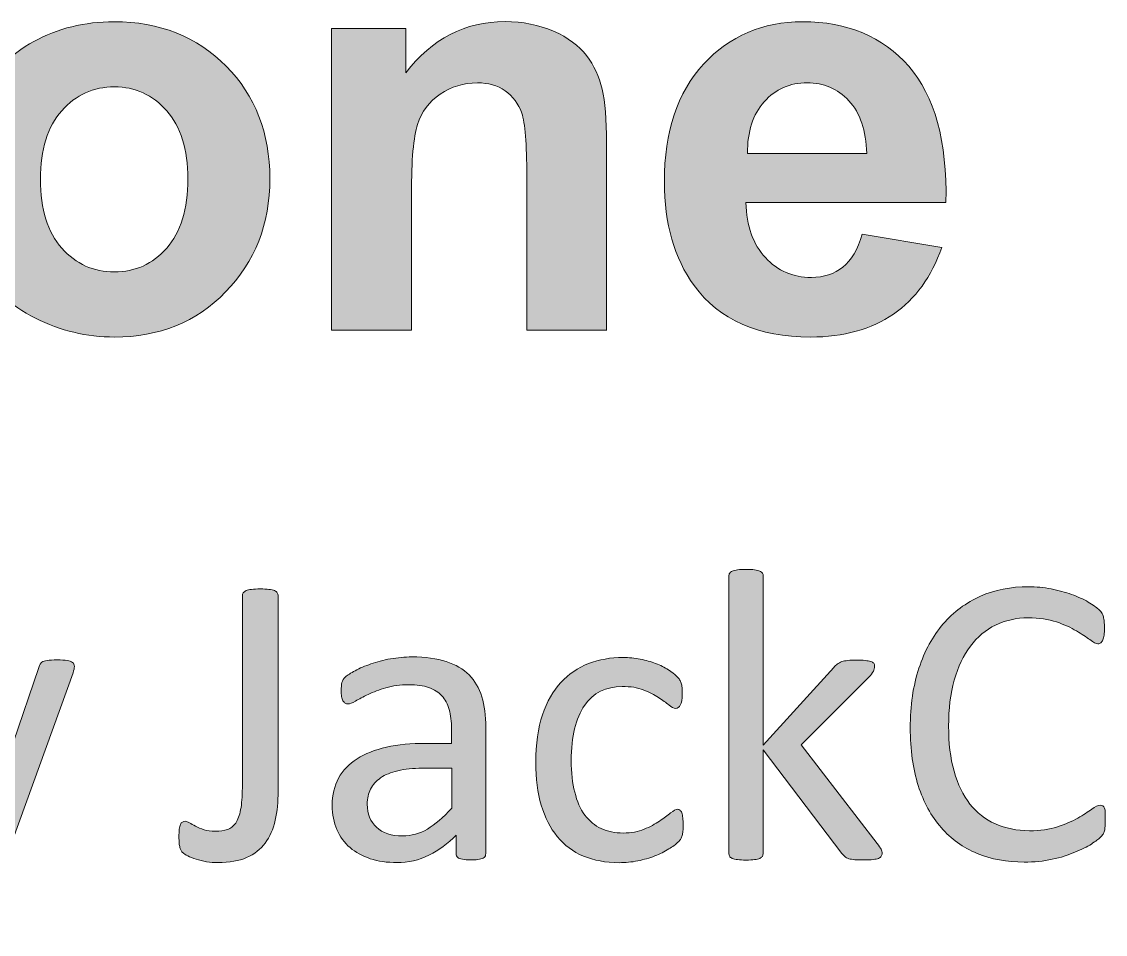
# Model space of a CAD drawing. Header units: inches. Extents: x 247 to 2765, y -1897 to -1110.
# Drawn here: x 685.27 to 695.32, y -1879.72 to -1871.26 of the extents above; entities that cross this region are included whole.
import ezdxf

# ---------------------------------------------------------------- set-up
doc = ezdxf.new("R2010")
doc.units = ezdxf.units.IN
doc.header["$MEASUREMENT"] = 0
doc.layers.add('Layer 1', color=7, linetype='Continuous')

# ---------------------------------------------------------------- blocks, each defined once
blk = doc.blocks.new('block 48')
at = {"layer": 'Layer 1', "true_color": 0x010202}
h = blk.add_hatch(color=98, dxfattribs=at)
h.dxf.hatch_style = 2
edge = h.paths.add_edge_path()
edge.add_spline(control_points=[(693.254, -1878.973), (693.254, -1878.984), (693.25, -1878.993), (693.246, -1879), (693.241, -1879.007), (693.233, -1879.015), (693.22, -1879.02), (693.209, -1879.026), (693.191, -1879.028), (693.169, -1879.031), (693.146, -1879.034), (693.118, -1879.035), (693.087, -1879.035), (693.051, -1879.035), (693.023, -1879.035), (693.001, -1879.033), (692.979, -1879.031), (692.959, -1879.027), (692.944, -1879.023), (692.929, -1879.018), (692.916, -1879.013), (692.907, -1879.004), (692.898, -1878.996), (692.889, -1878.986), (692.881, -1878.974), (692.881, -1878.974), (692.15, -1878.014), (692.15, -1878.014), (692.15, -1878.014), (692.15, -1878.976), (692.15, -1878.976), (692.15, -1878.986), (692.147, -1878.995), (692.143, -1879.002), (692.138, -1879.009), (692.13, -1879.015), (692.118, -1879.02), (692.107, -1879.027), (692.09, -1879.029), (692.07, -1879.032), (692.048, -1879.035), (692.023, -1879.036), (691.99, -1879.036), (691.959, -1879.036), (691.934, -1879.035), (691.913, -1879.032), (691.892, -1879.03), (691.877, -1879.026), (691.863, -1879.02), (691.851, -1879.015), (691.841, -1879.009), (691.839, -1879.002), (691.834, -1878.995), (691.832, -1878.986), (691.832, -1878.976), (691.832, -1878.976), (691.832, -1876.402), (691.832, -1876.402), (691.832, -1876.392), (691.834, -1876.383), (691.839, -1876.374), (691.843, -1876.367), (691.851, -1876.361), (691.863, -1876.355), (691.875, -1876.35), (691.892, -1876.346), (691.913, -1876.343), (691.934, -1876.341), (691.959, -1876.34), (691.99, -1876.34), (692.023, -1876.34), (692.048, -1876.341), (692.07, -1876.343), (692.09, -1876.346), (692.106, -1876.351), (692.118, -1876.355), (692.13, -1876.361), (692.138, -1876.367), (692.143, -1876.374), (692.148, -1876.383), (692.15, -1876.392), (692.15, -1876.402), (692.15, -1876.402), (692.15, -1877.97), (692.15, -1877.97), (692.15, -1877.97), (692.804, -1877.249), (692.804, -1877.249), (692.814, -1877.237), (692.826, -1877.226), (692.837, -1877.218), (692.849, -1877.209), (692.863, -1877.203), (692.879, -1877.195), (692.895, -1877.19), (692.914, -1877.187), (692.936, -1877.184), (692.957, -1877.182), (692.984, -1877.181), (693.015, -1877.181), (693.048, -1877.181), (693.074, -1877.182), (693.096, -1877.184), (693.117, -1877.187), (693.134, -1877.19), (693.148, -1877.193), (693.161, -1877.197), (693.17, -1877.204), (693.176, -1877.21), (693.183, -1877.218), (693.184, -1877.227), (693.184, -1877.239), (693.184, -1877.254), (693.18, -1877.269), (693.172, -1877.285), (693.164, -1877.3), (693.15, -1877.319), (693.131, -1877.339), (693.131, -1877.339), (692.503, -1877.967), (692.503, -1877.967), (692.503, -1877.967), (693.208, -1878.882), (693.208, -1878.882), (693.225, -1878.904), (693.237, -1878.922), (693.245, -1878.934), (693.251, -1878.948), (693.254, -1878.962), (693.254, -1878.973)], knot_values=[0, 0, 0, 0, 1, 1, 1, 2, 2, 2, 3, 3, 3, 4, 4, 4, 5, 5, 5, 6, 6, 6, 7, 7, 7, 8, 8, 8, 9, 9, 9, 10, 10, 10, 11, 11, 11, 12, 12, 12, 13, 13, 13, 14, 14, 14, 15, 15, 15, 16, 16, 16, 17, 17, 17, 18, 18, 18, 19, 19, 19, 20, 20, 20, 21, 21, 21, 22, 22, 22, 23, 23, 23, 24, 24, 24, 25, 25, 25, 26, 26, 26, 27, 27, 27, 28, 28, 28, 29, 29, 29, 30, 30, 30, 31, 31, 31, 32, 32, 32, 33, 33, 33, 34, 34, 34, 35, 35, 35, 36, 36, 36, 37, 37, 37, 38, 38, 38, 39, 39, 39, 40, 40, 40, 41, 41, 41, 42, 42, 42, 43, 43, 43, 43], degree=3, periodic=1)
h = blk.add_hatch(color=98, dxfattribs=at)
h.dxf.hatch_style = 2
edge = h.paths.add_edge_path()
edge.add_spline(control_points=[(687.65, -1878.396), (687.65, -1878.494), (687.642, -1878.585), (687.623, -1878.667), (687.605, -1878.749), (687.574, -1878.82), (687.53, -1878.878), (687.487, -1878.935), (687.429, -1878.981), (687.358, -1879.012), (687.287, -1879.044), (687.198, -1879.059), (687.093, -1879.059), (687.056, -1879.059), (687.021, -1879.057), (686.986, -1879.051), (686.95, -1879.045), (686.918, -1879.037), (686.888, -1879.028), (686.859, -1879.019), (686.834, -1879.007), (686.811, -1878.998), (686.789, -1878.987), (686.775, -1878.976), (686.768, -1878.97), (686.76, -1878.962), (686.755, -1878.955), (686.751, -1878.946), (686.746, -1878.94), (686.743, -1878.93), (686.739, -1878.919), (686.736, -1878.909), (686.733, -1878.896), (686.732, -1878.879), (686.731, -1878.863), (686.73, -1878.842), (686.73, -1878.821), (686.73, -1878.792), (686.731, -1878.769), (686.733, -1878.75), (686.736, -1878.731), (686.739, -1878.717), (686.743, -1878.706), (686.749, -1878.695), (686.754, -1878.687), (686.762, -1878.683), (686.769, -1878.678), (686.778, -1878.676), (686.788, -1878.676), (686.798, -1878.676), (686.811, -1878.681), (686.827, -1878.69), (686.843, -1878.699), (686.862, -1878.71), (686.884, -1878.722), (686.906, -1878.734), (686.933, -1878.744), (686.963, -1878.754), (686.993, -1878.764), (687.027, -1878.768), (687.067, -1878.768), (687.111, -1878.768), (687.148, -1878.763), (687.179, -1878.753), (687.21, -1878.741), (687.235, -1878.722), (687.256, -1878.692), (687.277, -1878.662), (687.292, -1878.621), (687.302, -1878.568), (687.312, -1878.517), (687.318, -1878.448), (687.318, -1878.366), (687.318, -1878.366), (687.318, -1876.58), (687.318, -1876.58), (687.318, -1876.573), (687.321, -1876.563), (687.325, -1876.557), (687.332, -1876.549), (687.34, -1876.543), (687.353, -1876.536), (687.365, -1876.531), (687.383, -1876.528), (687.404, -1876.525), (687.426, -1876.522), (687.452, -1876.52), (687.485, -1876.52), (687.516, -1876.52), (687.542, -1876.522), (687.564, -1876.525), (687.586, -1876.528), (687.603, -1876.532), (687.616, -1876.536), (687.627, -1876.543), (687.637, -1876.548), (687.642, -1876.557), (687.648, -1876.564), (687.65, -1876.572), (687.65, -1876.58), (687.65, -1876.58), (687.65, -1878.397), (687.65, -1878.397), (687.65, -1878.397), (687.65, -1878.397), (687.65, -1878.397), (687.65, -1878.397), (687.65, -1878.396), (687.65, -1878.396), (687.65, -1878.396), (687.65, -1878.396), (687.65, -1878.396)], knot_values=[0, 0, 0, 0, 1, 1, 1, 2, 2, 2, 3, 3, 3, 4, 4, 4, 5, 5, 5, 6, 6, 6, 7, 7, 7, 8, 8, 8, 9, 9, 9, 10, 10, 10, 11, 11, 11, 12, 12, 12, 13, 13, 13, 14, 14, 14, 15, 15, 15, 16, 16, 16, 17, 17, 17, 18, 18, 18, 19, 19, 19, 20, 20, 20, 21, 21, 21, 22, 22, 22, 23, 23, 23, 24, 24, 24, 25, 25, 25, 26, 26, 26, 27, 27, 27, 28, 28, 28, 29, 29, 29, 30, 30, 30, 31, 31, 31, 32, 32, 32, 33, 33, 33, 34, 34, 34, 35, 35, 35, 36, 36, 36, 37, 37, 37, 37], degree=3, periodic=1)
h = blk.add_hatch(color=98, dxfattribs=at)
h.dxf.hatch_style = 2
edge = h.paths.add_edge_path()
edge.add_spline(control_points=[(695.324, -1878.67), (695.324, -1878.691), (695.323, -1878.708), (695.322, -1878.724), (695.321, -1878.739), (695.319, -1878.753), (695.316, -1878.765), (695.311, -1878.776), (695.308, -1878.787), (695.303, -1878.795), (695.297, -1878.804), (695.289, -1878.815), (695.276, -1878.828), (695.264, -1878.841), (695.236, -1878.86), (695.195, -1878.887), (695.155, -1878.913), (695.103, -1878.939), (695.041, -1878.964), (694.98, -1878.989), (694.91, -1879.012), (694.831, -1879.029), (694.751, -1879.046), (694.665, -1879.055), (694.572, -1879.055), (694.41, -1879.055), (694.264, -1879.027), (694.134, -1878.974), (694.004, -1878.92), (693.892, -1878.841), (693.802, -1878.735), (693.709, -1878.63), (693.638, -1878.5), (693.589, -1878.345), (693.539, -1878.19), (693.514, -1878.013), (693.514, -1877.81), (693.514, -1877.603), (693.541, -1877.419), (693.595, -1877.257), (693.647, -1877.095), (693.723, -1876.958), (693.82, -1876.845), (693.915, -1876.735), (694.033, -1876.648), (694.165, -1876.588), (694.299, -1876.53), (694.448, -1876.5), (694.612, -1876.5), (694.683, -1876.5), (694.753, -1876.507), (694.822, -1876.52), (694.889, -1876.534), (694.953, -1876.55), (695.011, -1876.572), (695.069, -1876.592), (695.121, -1876.616), (695.165, -1876.642), (695.211, -1876.669), (695.242, -1876.692), (695.26, -1876.708), (695.277, -1876.725), (695.289, -1876.739), (695.294, -1876.748), (695.299, -1876.755), (695.303, -1876.767), (695.306, -1876.78), (695.309, -1876.792), (695.312, -1876.807), (695.313, -1876.823), (695.315, -1876.84), (695.317, -1876.86), (695.317, -1876.883), (695.317, -1876.909), (695.315, -1876.93), (695.312, -1876.948), (695.31, -1876.968), (695.306, -1876.983), (695.301, -1876.993), (695.296, -1877.005), (695.29, -1877.016), (695.282, -1877.02), (695.275, -1877.028), (695.266, -1877.029), (695.256, -1877.029), (695.238, -1877.029), (695.214, -1877.016), (695.181, -1876.991), (695.148, -1876.968), (695.106, -1876.94), (695.056, -1876.91), (695.005, -1876.879), (694.944, -1876.852), (694.871, -1876.827), (694.798, -1876.802), (694.71, -1876.789), (694.608, -1876.789), (694.498, -1876.789), (694.395, -1876.812), (694.306, -1876.856), (694.214, -1876.9), (694.137, -1876.966), (694.073, -1877.051), (694.007, -1877.137), (693.958, -1877.243), (693.922, -1877.368), (693.886, -1877.491), (693.87, -1877.633), (693.87, -1877.793), (693.87, -1877.949), (693.886, -1878.09), (693.921, -1878.212), (693.955, -1878.333), (694.003, -1878.434), (694.068, -1878.516), (694.132, -1878.597), (694.209, -1878.659), (694.304, -1878.7), (694.397, -1878.741), (694.502, -1878.764), (694.62, -1878.764), (694.718, -1878.764), (694.805, -1878.751), (694.879, -1878.727), (694.954, -1878.704), (695.018, -1878.675), (695.07, -1878.646), (695.121, -1878.616), (695.165, -1878.589), (695.198, -1878.564), (695.231, -1878.54), (695.258, -1878.527), (695.278, -1878.527), (695.286, -1878.527), (695.294, -1878.529), (695.3, -1878.533), (695.307, -1878.537), (695.311, -1878.544), (695.316, -1878.555), (695.32, -1878.565), (695.323, -1878.58), (695.324, -1878.601), (695.323, -1878.618), (695.324, -1878.641), (695.324, -1878.67)], knot_values=[0, 0, 0, 0, 1, 1, 1, 2, 2, 2, 3, 3, 3, 4, 4, 4, 5, 5, 5, 6, 6, 6, 7, 7, 7, 8, 8, 8, 9, 9, 9, 10, 10, 10, 11, 11, 11, 12, 12, 12, 13, 13, 13, 14, 14, 14, 15, 15, 15, 16, 16, 16, 17, 17, 17, 18, 18, 18, 19, 19, 19, 20, 20, 20, 21, 21, 21, 22, 22, 22, 23, 23, 23, 24, 24, 24, 25, 25, 25, 26, 26, 26, 27, 27, 27, 28, 28, 28, 29, 29, 29, 30, 30, 30, 31, 31, 31, 32, 32, 32, 33, 33, 33, 34, 34, 34, 35, 35, 35, 36, 36, 36, 37, 37, 37, 38, 38, 38, 39, 39, 39, 40, 40, 40, 41, 41, 41, 42, 42, 42, 43, 43, 43, 44, 44, 44, 45, 45, 45, 46, 46, 46, 47, 47, 47, 48, 48, 48, 48], degree=3, periodic=1)
h = blk.add_hatch(color=98, dxfattribs=at)
h.dxf.hatch_style = 2
edge = h.paths.add_edge_path()
edge.add_spline(control_points=[(685.123, -1879.023), (685.123, -1879.023), (684.892, -1879.661), (684.892, -1879.661), (684.885, -1879.682), (684.866, -1879.698), (684.834, -1879.709), (684.802, -1879.72), (684.754, -1879.725), (684.691, -1879.725), (684.657, -1879.725), (684.63, -1879.723), (684.61, -1879.72), (684.589, -1879.717), (684.573, -1879.712), (684.562, -1879.704), (684.551, -1879.696), (684.545, -1879.686), (684.544, -1879.673), (684.543, -1879.66), (684.546, -1879.645), (684.553, -1879.626), (684.553, -1879.626), (684.792, -1879.023), (684.792, -1879.023), (684.781, -1879.017), (684.77, -1879.011), (684.759, -1878.999), (684.75, -1878.987), (684.741, -1878.975), (684.737, -1878.962), (684.737, -1878.962), (684.119, -1877.306), (684.119, -1877.306), (684.108, -1877.279), (684.103, -1877.257), (684.103, -1877.241), (684.103, -1877.226), (684.109, -1877.214), (684.119, -1877.205), (684.128, -1877.195), (684.145, -1877.19), (684.169, -1877.185), (684.192, -1877.182), (684.223, -1877.181), (684.262, -1877.181), (684.301, -1877.181), (684.33, -1877.181), (684.354, -1877.183), (684.375, -1877.185), (684.391, -1877.19), (684.405, -1877.194), (684.418, -1877.2), (684.427, -1877.207), (684.433, -1877.216), (684.439, -1877.226), (684.445, -1877.239), (684.451, -1877.255), (684.451, -1877.255), (684.946, -1878.647), (684.946, -1878.647), (684.946, -1878.647), (684.952, -1878.647), (684.952, -1878.647), (684.952, -1878.647), (685.43, -1877.248), (685.43, -1877.248), (685.437, -1877.224), (685.447, -1877.208), (685.458, -1877.2), (685.468, -1877.193), (685.485, -1877.188), (685.507, -1877.184), (685.529, -1877.181), (685.561, -1877.179), (685.603, -1877.179), (685.64, -1877.179), (685.669, -1877.181), (685.692, -1877.184), (685.714, -1877.188), (685.731, -1877.194), (685.743, -1877.204), (685.754, -1877.211), (685.76, -1877.224), (685.76, -1877.24), (685.76, -1877.255), (685.755, -1877.276), (685.748, -1877.298), (685.748, -1877.298), (685.123, -1879.023), (685.123, -1879.023)], knot_values=[0, 0, 0, 0, 1, 1, 1, 2, 2, 2, 3, 3, 3, 4, 4, 4, 5, 5, 5, 6, 6, 6, 7, 7, 7, 8, 8, 8, 9, 9, 9, 10, 10, 10, 11, 11, 11, 12, 12, 12, 13, 13, 13, 14, 14, 14, 15, 15, 15, 16, 16, 16, 17, 17, 17, 18, 18, 18, 19, 19, 19, 20, 20, 20, 21, 21, 21, 22, 22, 22, 23, 23, 23, 24, 24, 24, 25, 25, 25, 26, 26, 26, 27, 27, 27, 28, 28, 28, 29, 29, 29, 30, 30, 30, 30], degree=3, periodic=1)
h = blk.add_hatch(color=98, dxfattribs=at)
h.dxf.hatch_style = 2
edge = h.paths.add_edge_path()
edge.add_spline(control_points=[(689.576, -1878.976), (689.576, -1878.991), (689.572, -1879.003), (689.561, -1879.012), (689.552, -1879.02), (689.537, -1879.025), (689.519, -1879.029), (689.501, -1879.033), (689.475, -1879.035), (689.44, -1879.035), (689.405, -1879.035), (689.38, -1879.033), (689.359, -1879.029), (689.339, -1879.025), (689.324, -1879.02), (689.316, -1879.012), (689.308, -1879.004), (689.302, -1878.991), (689.302, -1878.976), (689.302, -1878.976), (689.302, -1878.804), (689.302, -1878.804), (689.226, -1878.884), (689.143, -1878.946), (689.049, -1878.991), (688.955, -1879.037), (688.857, -1879.059), (688.753, -1879.059), (688.661, -1879.059), (688.579, -1879.047), (688.505, -1879.023), (688.431, -1878.999), (688.368, -1878.965), (688.317, -1878.92), (688.265, -1878.874), (688.224, -1878.82), (688.195, -1878.753), (688.166, -1878.688), (688.151, -1878.614), (688.151, -1878.53), (688.151, -1878.432), (688.172, -1878.347), (688.211, -1878.276), (688.251, -1878.203), (688.308, -1878.143), (688.382, -1878.096), (688.457, -1878.048), (688.548, -1878.013), (688.655, -1877.988), (688.763, -1877.965), (688.884, -1877.953), (689.02, -1877.953), (689.02, -1877.953), (689.259, -1877.953), (689.259, -1877.953), (689.259, -1877.953), (689.259, -1877.818), (689.259, -1877.818), (689.259, -1877.751), (689.252, -1877.692), (689.237, -1877.64), (689.223, -1877.589), (689.2, -1877.545), (689.169, -1877.513), (689.138, -1877.478), (689.098, -1877.453), (689.046, -1877.435), (688.996, -1877.417), (688.936, -1877.409), (688.862, -1877.409), (688.783, -1877.409), (688.713, -1877.418), (688.65, -1877.438), (688.588, -1877.456), (688.534, -1877.476), (688.486, -1877.499), (688.439, -1877.521), (688.4, -1877.542), (688.368, -1877.561), (688.337, -1877.579), (688.314, -1877.588), (688.299, -1877.588), (688.289, -1877.588), (688.279, -1877.586), (688.272, -1877.581), (688.265, -1877.575), (688.258, -1877.568), (688.251, -1877.558), (688.244, -1877.548), (688.242, -1877.535), (688.238, -1877.518), (688.236, -1877.502), (688.235, -1877.484), (688.235, -1877.467), (688.235, -1877.433), (688.237, -1877.409), (688.242, -1877.389), (688.247, -1877.371), (688.258, -1877.353), (688.275, -1877.337), (688.293, -1877.321), (688.322, -1877.3), (688.365, -1877.279), (688.407, -1877.256), (688.457, -1877.235), (688.511, -1877.217), (688.566, -1877.197), (688.626, -1877.181), (688.693, -1877.169), (688.758, -1877.159), (688.825, -1877.151), (688.891, -1877.151), (689.017, -1877.151), (689.122, -1877.165), (689.209, -1877.194), (689.297, -1877.222), (689.367, -1877.263), (689.422, -1877.318), (689.475, -1877.372), (689.516, -1877.441), (689.539, -1877.521), (689.563, -1877.602), (689.576, -1877.696), (689.576, -1877.805), (689.576, -1877.805), (689.576, -1878.974), (689.576, -1878.974), (689.576, -1878.974), (689.576, -1878.974), (689.576, -1878.974), (689.576, -1878.974), (689.576, -1878.976), (689.576, -1878.976), (689.576, -1878.976), (689.576, -1878.976), (689.576, -1878.976)], knot_values=[0, 0, 0, 0, 1, 1, 1, 2, 2, 2, 3, 3, 3, 4, 4, 4, 5, 5, 5, 6, 6, 6, 7, 7, 7, 8, 8, 8, 9, 9, 9, 10, 10, 10, 11, 11, 11, 12, 12, 12, 13, 13, 13, 14, 14, 14, 15, 15, 15, 16, 16, 16, 17, 17, 17, 18, 18, 18, 19, 19, 19, 20, 20, 20, 21, 21, 21, 22, 22, 22, 23, 23, 23, 24, 24, 24, 25, 25, 25, 26, 26, 26, 27, 27, 27, 28, 28, 28, 29, 29, 29, 30, 30, 30, 31, 31, 31, 32, 32, 32, 33, 33, 33, 34, 34, 34, 35, 35, 35, 36, 36, 36, 37, 37, 37, 38, 38, 38, 39, 39, 39, 40, 40, 40, 41, 41, 41, 42, 42, 42, 43, 43, 43, 44, 44, 44, 45, 45, 45, 45], degree=3, periodic=1)
edge = h.paths.add_edge_path()
edge.add_spline(control_points=[(689.261, -1878.184), (689.261, -1878.184), (688.989, -1878.184), (688.989, -1878.184), (688.901, -1878.184), (688.826, -1878.192), (688.761, -1878.207), (688.696, -1878.222), (688.644, -1878.243), (688.601, -1878.273), (688.559, -1878.301), (688.528, -1878.337), (688.508, -1878.378), (688.487, -1878.417), (688.477, -1878.464), (688.477, -1878.517), (688.477, -1878.607), (688.506, -1878.679), (688.563, -1878.732), (688.62, -1878.784), (688.701, -1878.812), (688.804, -1878.812), (688.887, -1878.812), (688.964, -1878.791), (689.035, -1878.749), (689.106, -1878.707), (689.182, -1878.641), (689.26, -1878.554), (689.26, -1878.554), (689.261, -1878.184), (689.261, -1878.184), (689.261, -1878.184), (689.261, -1878.184), (689.261, -1878.184)], knot_values=[0, 0, 0, 0, 1, 1, 1, 2, 2, 2, 3, 3, 3, 4, 4, 4, 5, 5, 5, 6, 6, 6, 7, 7, 7, 8, 8, 8, 9, 9, 9, 10, 10, 10, 11, 11, 11, 11], degree=3, periodic=1)
h = blk.add_hatch(color=98, dxfattribs=at)
h.dxf.hatch_style = 2
edge = h.paths.add_edge_path()
edge.add_spline(control_points=[(691.407, -1878.711), (691.407, -1878.733), (691.407, -1878.752), (691.405, -1878.768), (691.403, -1878.784), (691.401, -1878.797), (691.398, -1878.809), (691.394, -1878.82), (691.39, -1878.829), (691.386, -1878.838), (691.382, -1878.845), (691.372, -1878.858), (691.355, -1878.874), (691.339, -1878.89), (691.312, -1878.911), (691.274, -1878.933), (691.236, -1878.957), (691.192, -1878.979), (691.144, -1878.998), (691.095, -1879.017), (691.044, -1879.032), (690.987, -1879.043), (690.931, -1879.055), (690.873, -1879.06), (690.813, -1879.06), (690.688, -1879.06), (690.578, -1879.039), (690.482, -1878.999), (690.386, -1878.958), (690.305, -1878.898), (690.24, -1878.818), (690.174, -1878.738), (690.126, -1878.643), (690.091, -1878.528), (690.056, -1878.413), (690.04, -1878.28), (690.04, -1878.13), (690.04, -1877.959), (690.061, -1877.812), (690.102, -1877.689), (690.144, -1877.566), (690.201, -1877.465), (690.273, -1877.388), (690.346, -1877.309), (690.431, -1877.251), (690.53, -1877.213), (690.629, -1877.176), (690.735, -1877.156), (690.849, -1877.156), (690.904, -1877.156), (690.958, -1877.163), (691.01, -1877.173), (691.062, -1877.182), (691.109, -1877.196), (691.152, -1877.212), (691.197, -1877.229), (691.234, -1877.249), (691.27, -1877.27), (691.304, -1877.292), (691.328, -1877.311), (691.343, -1877.327), (691.359, -1877.342), (691.37, -1877.354), (691.375, -1877.363), (691.382, -1877.372), (691.386, -1877.384), (691.389, -1877.395), (691.394, -1877.407), (691.397, -1877.421), (691.397, -1877.436), (691.398, -1877.453), (691.399, -1877.472), (691.399, -1877.494), (691.399, -1877.545), (691.393, -1877.578), (691.381, -1877.599), (691.37, -1877.619), (691.356, -1877.63), (691.34, -1877.63), (691.32, -1877.63), (691.299, -1877.619), (691.274, -1877.597), (691.249, -1877.576), (691.217, -1877.552), (691.178, -1877.528), (691.139, -1877.502), (691.093, -1877.477), (691.038, -1877.457), (690.984, -1877.435), (690.919, -1877.426), (690.843, -1877.426), (690.69, -1877.426), (690.573, -1877.484), (690.492, -1877.602), (690.411, -1877.719), (690.369, -1877.889), (690.369, -1878.113), (690.369, -1878.224), (690.38, -1878.323), (690.402, -1878.407), (690.423, -1878.49), (690.453, -1878.562), (690.495, -1878.618), (690.538, -1878.675), (690.588, -1878.717), (690.647, -1878.744), (690.707, -1878.771), (690.775, -1878.785), (690.852, -1878.785), (690.925, -1878.785), (690.991, -1878.774), (691.045, -1878.75), (691.1, -1878.727), (691.148, -1878.702), (691.189, -1878.674), (691.229, -1878.646), (691.263, -1878.622), (691.291, -1878.599), (691.318, -1878.576), (691.34, -1878.564), (691.355, -1878.564), (691.364, -1878.564), (691.372, -1878.567), (691.378, -1878.572), (691.385, -1878.577), (691.389, -1878.586), (691.395, -1878.597), (691.399, -1878.609), (691.402, -1878.625), (691.404, -1878.644), (691.406, -1878.664), (691.407, -1878.685), (691.407, -1878.711)], knot_values=[0, 0, 0, 0, 1, 1, 1, 2, 2, 2, 3, 3, 3, 4, 4, 4, 5, 5, 5, 6, 6, 6, 7, 7, 7, 8, 8, 8, 9, 9, 9, 10, 10, 10, 11, 11, 11, 12, 12, 12, 13, 13, 13, 14, 14, 14, 15, 15, 15, 16, 16, 16, 17, 17, 17, 18, 18, 18, 19, 19, 19, 20, 20, 20, 21, 21, 21, 22, 22, 22, 23, 23, 23, 24, 24, 24, 25, 25, 25, 26, 26, 26, 27, 27, 27, 28, 28, 28, 29, 29, 29, 30, 30, 30, 31, 31, 31, 32, 32, 32, 33, 33, 33, 34, 34, 34, 35, 35, 35, 36, 36, 36, 37, 37, 37, 38, 38, 38, 39, 39, 39, 40, 40, 40, 41, 41, 41, 42, 42, 42, 43, 43, 43, 44, 44, 44, 44], degree=3, periodic=1)
at = {"layer": 'Layer 1', "lineweight": 0}
for points, knots in [([(693.254, -1878.973), (693.254, -1878.984), (693.25, -1878.993), (693.246, -1879), (693.241, -1879.007), (693.233, -1879.015), (693.22, -1879.02), (693.209, -1879.026), (693.191, -1879.028), (693.169, -1879.031), (693.146, -1879.034), (693.118, -1879.035), (693.087, -1879.035), (693.051, -1879.035), (693.023, -1879.035), (693.001, -1879.033), (692.979, -1879.031), (692.959, -1879.027), (692.944, -1879.023), (692.929, -1879.018), (692.916, -1879.013), (692.907, -1879.004), (692.898, -1878.996), (692.889, -1878.986), (692.881, -1878.974), (692.881, -1878.974), (692.15, -1878.014), (692.15, -1878.014), (692.15, -1878.014), (692.15, -1878.976), (692.15, -1878.976), (692.15, -1878.986), (692.147, -1878.995), (692.143, -1879.002), (692.138, -1879.009), (692.13, -1879.015), (692.118, -1879.02), (692.107, -1879.027), (692.09, -1879.029), (692.07, -1879.032), (692.048, -1879.035), (692.023, -1879.036), (691.99, -1879.036), (691.959, -1879.036), (691.934, -1879.035), (691.913, -1879.032), (691.892, -1879.03), (691.877, -1879.026), (691.863, -1879.02), (691.851, -1879.015), (691.841, -1879.009), (691.839, -1879.002), (691.834, -1878.995), (691.832, -1878.986), (691.832, -1878.976), (691.832, -1878.976), (691.832, -1876.402), (691.832, -1876.402), (691.832, -1876.392), (691.834, -1876.383), (691.839, -1876.374), (691.843, -1876.367), (691.851, -1876.361), (691.863, -1876.355), (691.875, -1876.35), (691.892, -1876.346), (691.913, -1876.343), (691.934, -1876.341), (691.959, -1876.34), (691.99, -1876.34), (692.023, -1876.34), (692.048, -1876.341), (692.07, -1876.343), (692.09, -1876.346), (692.106, -1876.351), (692.118, -1876.355), (692.13, -1876.361), (692.138, -1876.367), (692.143, -1876.374), (692.148, -1876.383), (692.15, -1876.392), (692.15, -1876.402), (692.15, -1876.402), (692.15, -1877.97), (692.15, -1877.97), (692.15, -1877.97), (692.804, -1877.249), (692.804, -1877.249), (692.814, -1877.237), (692.826, -1877.226), (692.837, -1877.218), (692.849, -1877.209), (692.863, -1877.203), (692.879, -1877.195), (692.895, -1877.19), (692.914, -1877.187), (692.936, -1877.184), (692.957, -1877.182), (692.984, -1877.181), (693.015, -1877.181), (693.048, -1877.181), (693.074, -1877.182), (693.096, -1877.184), (693.117, -1877.187), (693.134, -1877.19), (693.148, -1877.193), (693.161, -1877.197), (693.17, -1877.204), (693.176, -1877.21), (693.183, -1877.218), (693.184, -1877.227), (693.184, -1877.239), (693.184, -1877.254), (693.18, -1877.269), (693.172, -1877.285), (693.164, -1877.3), (693.15, -1877.319), (693.131, -1877.339), (693.131, -1877.339), (692.503, -1877.967), (692.503, -1877.967), (692.503, -1877.967), (693.208, -1878.882), (693.208, -1878.882), (693.225, -1878.904), (693.237, -1878.922), (693.245, -1878.934), (693.251, -1878.948), (693.254, -1878.962), (693.254, -1878.973)], [0, 0, 0, 0, 1, 1, 1, 2, 2, 2, 3, 3, 3, 4, 4, 4, 5, 5, 5, 6, 6, 6, 7, 7, 7, 8, 8, 8, 9, 9, 9, 10, 10, 10, 11, 11, 11, 12, 12, 12, 13, 13, 13, 14, 14, 14, 15, 15, 15, 16, 16, 16, 17, 17, 17, 18, 18, 18, 19, 19, 19, 20, 20, 20, 21, 21, 21, 22, 22, 22, 23, 23, 23, 24, 24, 24, 25, 25, 25, 26, 26, 26, 27, 27, 27, 28, 28, 28, 29, 29, 29, 30, 30, 30, 31, 31, 31, 32, 32, 32, 33, 33, 33, 34, 34, 34, 35, 35, 35, 36, 36, 36, 37, 37, 37, 38, 38, 38, 39, 39, 39, 40, 40, 40, 41, 41, 41, 42, 42, 42, 43, 43, 43, 43]), ([(687.65, -1878.396), (687.65, -1878.494), (687.642, -1878.585), (687.623, -1878.667), (687.605, -1878.749), (687.574, -1878.82), (687.53, -1878.878), (687.487, -1878.935), (687.429, -1878.981), (687.358, -1879.012), (687.287, -1879.044), (687.198, -1879.059), (687.093, -1879.059), (687.056, -1879.059), (687.021, -1879.057), (686.986, -1879.051), (686.95, -1879.045), (686.918, -1879.037), (686.888, -1879.028), (686.859, -1879.019), (686.834, -1879.007), (686.811, -1878.998), (686.789, -1878.987), (686.775, -1878.976), (686.768, -1878.97), (686.76, -1878.962), (686.755, -1878.955), (686.751, -1878.946), (686.746, -1878.94), (686.743, -1878.93), (686.739, -1878.919), (686.736, -1878.909), (686.733, -1878.896), (686.732, -1878.879), (686.731, -1878.863), (686.73, -1878.842), (686.73, -1878.821), (686.73, -1878.792), (686.731, -1878.769), (686.733, -1878.75), (686.736, -1878.731), (686.739, -1878.717), (686.743, -1878.706), (686.749, -1878.695), (686.754, -1878.687), (686.762, -1878.683), (686.769, -1878.678), (686.778, -1878.676), (686.788, -1878.676), (686.798, -1878.676), (686.811, -1878.681), (686.827, -1878.69), (686.843, -1878.699), (686.862, -1878.71), (686.884, -1878.722), (686.906, -1878.734), (686.933, -1878.744), (686.963, -1878.754), (686.993, -1878.764), (687.027, -1878.768), (687.067, -1878.768), (687.111, -1878.768), (687.148, -1878.763), (687.179, -1878.753), (687.21, -1878.741), (687.235, -1878.722), (687.256, -1878.692), (687.277, -1878.662), (687.292, -1878.621), (687.302, -1878.568), (687.312, -1878.517), (687.318, -1878.448), (687.318, -1878.366), (687.318, -1878.366), (687.318, -1876.58), (687.318, -1876.58), (687.318, -1876.573), (687.321, -1876.563), (687.325, -1876.557), (687.332, -1876.549), (687.34, -1876.543), (687.353, -1876.536), (687.365, -1876.531), (687.383, -1876.528), (687.404, -1876.525), (687.426, -1876.522), (687.452, -1876.52), (687.485, -1876.52), (687.516, -1876.52), (687.542, -1876.522), (687.564, -1876.525), (687.586, -1876.528), (687.603, -1876.532), (687.616, -1876.536), (687.627, -1876.543), (687.637, -1876.548), (687.642, -1876.557), (687.648, -1876.564), (687.65, -1876.572), (687.65, -1876.58), (687.65, -1876.58), (687.65, -1878.397), (687.65, -1878.397), (687.65, -1878.397), (687.65, -1878.397), (687.65, -1878.397), (687.65, -1878.397), (687.65, -1878.396), (687.65, -1878.396), (687.65, -1878.396), (687.65, -1878.396), (687.65, -1878.396)], [0, 0, 0, 0, 1, 1, 1, 2, 2, 2, 3, 3, 3, 4, 4, 4, 5, 5, 5, 6, 6, 6, 7, 7, 7, 8, 8, 8, 9, 9, 9, 10, 10, 10, 11, 11, 11, 12, 12, 12, 13, 13, 13, 14, 14, 14, 15, 15, 15, 16, 16, 16, 17, 17, 17, 18, 18, 18, 19, 19, 19, 20, 20, 20, 21, 21, 21, 22, 22, 22, 23, 23, 23, 24, 24, 24, 25, 25, 25, 26, 26, 26, 27, 27, 27, 28, 28, 28, 29, 29, 29, 30, 30, 30, 31, 31, 31, 32, 32, 32, 33, 33, 33, 34, 34, 34, 35, 35, 35, 36, 36, 36, 37, 37, 37, 37]), ([(695.324, -1878.67), (695.324, -1878.691), (695.323, -1878.708), (695.322, -1878.724), (695.321, -1878.739), (695.319, -1878.753), (695.316, -1878.765), (695.311, -1878.776), (695.308, -1878.787), (695.303, -1878.795), (695.297, -1878.804), (695.289, -1878.815), (695.276, -1878.828), (695.264, -1878.841), (695.236, -1878.86), (695.195, -1878.887), (695.155, -1878.913), (695.103, -1878.939), (695.041, -1878.964), (694.98, -1878.989), (694.91, -1879.012), (694.831, -1879.029), (694.751, -1879.046), (694.665, -1879.055), (694.572, -1879.055), (694.41, -1879.055), (694.264, -1879.027), (694.134, -1878.974), (694.004, -1878.92), (693.892, -1878.841), (693.802, -1878.735), (693.709, -1878.63), (693.638, -1878.5), (693.589, -1878.345), (693.539, -1878.19), (693.514, -1878.013), (693.514, -1877.81), (693.514, -1877.603), (693.541, -1877.419), (693.595, -1877.257), (693.647, -1877.095), (693.723, -1876.958), (693.82, -1876.845), (693.915, -1876.735), (694.033, -1876.648), (694.165, -1876.588), (694.299, -1876.53), (694.448, -1876.5), (694.612, -1876.5), (694.683, -1876.5), (694.753, -1876.507), (694.822, -1876.52), (694.889, -1876.534), (694.953, -1876.55), (695.011, -1876.572), (695.069, -1876.592), (695.121, -1876.616), (695.165, -1876.642), (695.211, -1876.669), (695.242, -1876.692), (695.26, -1876.708), (695.277, -1876.725), (695.289, -1876.739), (695.294, -1876.748), (695.299, -1876.755), (695.303, -1876.767), (695.306, -1876.78), (695.309, -1876.792), (695.312, -1876.807), (695.313, -1876.823), (695.315, -1876.84), (695.317, -1876.86), (695.317, -1876.883), (695.317, -1876.909), (695.315, -1876.93), (695.312, -1876.948), (695.31, -1876.968), (695.306, -1876.983), (695.301, -1876.993), (695.296, -1877.005), (695.29, -1877.016), (695.282, -1877.02), (695.275, -1877.028), (695.266, -1877.029), (695.256, -1877.029), (695.238, -1877.029), (695.214, -1877.016), (695.181, -1876.991), (695.148, -1876.968), (695.106, -1876.94), (695.056, -1876.91), (695.005, -1876.879), (694.944, -1876.852), (694.871, -1876.827), (694.798, -1876.802), (694.71, -1876.789), (694.608, -1876.789), (694.498, -1876.789), (694.395, -1876.812), (694.306, -1876.856), (694.214, -1876.9), (694.137, -1876.966), (694.073, -1877.051), (694.007, -1877.137), (693.958, -1877.243), (693.922, -1877.368), (693.886, -1877.491), (693.87, -1877.633), (693.87, -1877.793), (693.87, -1877.949), (693.886, -1878.09), (693.921, -1878.212), (693.955, -1878.333), (694.003, -1878.434), (694.068, -1878.516), (694.132, -1878.597), (694.209, -1878.659), (694.304, -1878.7), (694.397, -1878.741), (694.502, -1878.764), (694.62, -1878.764), (694.718, -1878.764), (694.805, -1878.751), (694.879, -1878.727), (694.954, -1878.704), (695.018, -1878.675), (695.07, -1878.646), (695.121, -1878.616), (695.165, -1878.589), (695.198, -1878.564), (695.231, -1878.54), (695.258, -1878.527), (695.278, -1878.527), (695.286, -1878.527), (695.294, -1878.529), (695.3, -1878.533), (695.307, -1878.537), (695.311, -1878.544), (695.316, -1878.555), (695.32, -1878.565), (695.323, -1878.58), (695.324, -1878.601), (695.323, -1878.618), (695.324, -1878.641), (695.324, -1878.67)], [0, 0, 0, 0, 1, 1, 1, 2, 2, 2, 3, 3, 3, 4, 4, 4, 5, 5, 5, 6, 6, 6, 7, 7, 7, 8, 8, 8, 9, 9, 9, 10, 10, 10, 11, 11, 11, 12, 12, 12, 13, 13, 13, 14, 14, 14, 15, 15, 15, 16, 16, 16, 17, 17, 17, 18, 18, 18, 19, 19, 19, 20, 20, 20, 21, 21, 21, 22, 22, 22, 23, 23, 23, 24, 24, 24, 25, 25, 25, 26, 26, 26, 27, 27, 27, 28, 28, 28, 29, 29, 29, 30, 30, 30, 31, 31, 31, 32, 32, 32, 33, 33, 33, 34, 34, 34, 35, 35, 35, 36, 36, 36, 37, 37, 37, 38, 38, 38, 39, 39, 39, 40, 40, 40, 41, 41, 41, 42, 42, 42, 43, 43, 43, 44, 44, 44, 45, 45, 45, 46, 46, 46, 47, 47, 47, 48, 48, 48, 48]), ([(685.123, -1879.023), (685.123, -1879.023), (684.892, -1879.661), (684.892, -1879.661), (684.885, -1879.682), (684.866, -1879.698), (684.834, -1879.709), (684.802, -1879.72), (684.754, -1879.725), (684.691, -1879.725), (684.657, -1879.725), (684.63, -1879.723), (684.61, -1879.72), (684.589, -1879.717), (684.573, -1879.712), (684.562, -1879.704), (684.551, -1879.696), (684.545, -1879.686), (684.544, -1879.673), (684.543, -1879.66), (684.546, -1879.645), (684.553, -1879.626), (684.553, -1879.626), (684.792, -1879.023), (684.792, -1879.023), (684.781, -1879.017), (684.77, -1879.011), (684.759, -1878.999), (684.75, -1878.987), (684.741, -1878.975), (684.737, -1878.962), (684.737, -1878.962), (684.119, -1877.306), (684.119, -1877.306), (684.108, -1877.279), (684.103, -1877.257), (684.103, -1877.241), (684.103, -1877.226), (684.109, -1877.214), (684.119, -1877.205), (684.128, -1877.195), (684.145, -1877.19), (684.169, -1877.185), (684.192, -1877.182), (684.223, -1877.181), (684.262, -1877.181), (684.301, -1877.181), (684.33, -1877.181), (684.354, -1877.183), (684.375, -1877.185), (684.391, -1877.19), (684.405, -1877.194), (684.418, -1877.2), (684.427, -1877.207), (684.433, -1877.216), (684.439, -1877.226), (684.445, -1877.239), (684.451, -1877.255), (684.451, -1877.255), (684.946, -1878.647), (684.946, -1878.647), (684.946, -1878.647), (684.952, -1878.647), (684.952, -1878.647), (684.952, -1878.647), (685.43, -1877.248), (685.43, -1877.248), (685.437, -1877.224), (685.447, -1877.208), (685.458, -1877.2), (685.468, -1877.193), (685.485, -1877.188), (685.507, -1877.184), (685.529, -1877.181), (685.561, -1877.179), (685.603, -1877.179), (685.64, -1877.179), (685.669, -1877.181), (685.692, -1877.184), (685.714, -1877.188), (685.731, -1877.194), (685.743, -1877.204), (685.754, -1877.211), (685.76, -1877.224), (685.76, -1877.24), (685.76, -1877.255), (685.755, -1877.276), (685.748, -1877.298), (685.748, -1877.298), (685.123, -1879.023), (685.123, -1879.023)], [0, 0, 0, 0, 1, 1, 1, 2, 2, 2, 3, 3, 3, 4, 4, 4, 5, 5, 5, 6, 6, 6, 7, 7, 7, 8, 8, 8, 9, 9, 9, 10, 10, 10, 11, 11, 11, 12, 12, 12, 13, 13, 13, 14, 14, 14, 15, 15, 15, 16, 16, 16, 17, 17, 17, 18, 18, 18, 19, 19, 19, 20, 20, 20, 21, 21, 21, 22, 22, 22, 23, 23, 23, 24, 24, 24, 25, 25, 25, 26, 26, 26, 27, 27, 27, 28, 28, 28, 29, 29, 29, 30, 30, 30, 30]), ([(689.576, -1878.976), (689.576, -1878.991), (689.572, -1879.003), (689.561, -1879.012), (689.552, -1879.02), (689.537, -1879.025), (689.519, -1879.029), (689.501, -1879.033), (689.475, -1879.035), (689.44, -1879.035), (689.405, -1879.035), (689.38, -1879.033), (689.359, -1879.029), (689.339, -1879.025), (689.324, -1879.02), (689.316, -1879.012), (689.308, -1879.004), (689.302, -1878.991), (689.302, -1878.976), (689.302, -1878.976), (689.302, -1878.804), (689.302, -1878.804), (689.226, -1878.884), (689.143, -1878.946), (689.049, -1878.991), (688.955, -1879.037), (688.857, -1879.059), (688.753, -1879.059), (688.661, -1879.059), (688.579, -1879.047), (688.505, -1879.023), (688.431, -1878.999), (688.368, -1878.965), (688.317, -1878.92), (688.265, -1878.874), (688.224, -1878.82), (688.195, -1878.753), (688.166, -1878.688), (688.151, -1878.614), (688.151, -1878.53), (688.151, -1878.432), (688.172, -1878.347), (688.211, -1878.276), (688.251, -1878.203), (688.308, -1878.143), (688.382, -1878.096), (688.457, -1878.048), (688.548, -1878.013), (688.655, -1877.988), (688.763, -1877.965), (688.884, -1877.953), (689.02, -1877.953), (689.02, -1877.953), (689.259, -1877.953), (689.259, -1877.953), (689.259, -1877.953), (689.259, -1877.818), (689.259, -1877.818), (689.259, -1877.751), (689.252, -1877.692), (689.237, -1877.64), (689.223, -1877.589), (689.2, -1877.545), (689.169, -1877.513), (689.138, -1877.478), (689.098, -1877.453), (689.046, -1877.435), (688.996, -1877.417), (688.936, -1877.409), (688.862, -1877.409), (688.783, -1877.409), (688.713, -1877.418), (688.65, -1877.438), (688.588, -1877.456), (688.534, -1877.476), (688.486, -1877.499), (688.439, -1877.521), (688.4, -1877.542), (688.368, -1877.561), (688.337, -1877.579), (688.314, -1877.588), (688.299, -1877.588), (688.289, -1877.588), (688.279, -1877.586), (688.272, -1877.581), (688.265, -1877.575), (688.258, -1877.568), (688.251, -1877.558), (688.244, -1877.548), (688.242, -1877.535), (688.238, -1877.518), (688.236, -1877.502), (688.235, -1877.484), (688.235, -1877.467), (688.235, -1877.433), (688.237, -1877.409), (688.242, -1877.389), (688.247, -1877.371), (688.258, -1877.353), (688.275, -1877.337), (688.293, -1877.321), (688.322, -1877.3), (688.365, -1877.279), (688.407, -1877.256), (688.457, -1877.235), (688.511, -1877.217), (688.566, -1877.197), (688.626, -1877.181), (688.693, -1877.169), (688.758, -1877.159), (688.825, -1877.151), (688.891, -1877.151), (689.017, -1877.151), (689.122, -1877.165), (689.209, -1877.194), (689.297, -1877.222), (689.367, -1877.263), (689.422, -1877.318), (689.475, -1877.372), (689.516, -1877.441), (689.539, -1877.521), (689.563, -1877.602), (689.576, -1877.696), (689.576, -1877.805), (689.576, -1877.805), (689.576, -1878.974), (689.576, -1878.974), (689.576, -1878.974), (689.576, -1878.974), (689.576, -1878.974), (689.576, -1878.974), (689.576, -1878.976), (689.576, -1878.976), (689.576, -1878.976), (689.576, -1878.976), (689.576, -1878.976)], [0, 0, 0, 0, 1, 1, 1, 2, 2, 2, 3, 3, 3, 4, 4, 4, 5, 5, 5, 6, 6, 6, 7, 7, 7, 8, 8, 8, 9, 9, 9, 10, 10, 10, 11, 11, 11, 12, 12, 12, 13, 13, 13, 14, 14, 14, 15, 15, 15, 16, 16, 16, 17, 17, 17, 18, 18, 18, 19, 19, 19, 20, 20, 20, 21, 21, 21, 22, 22, 22, 23, 23, 23, 24, 24, 24, 25, 25, 25, 26, 26, 26, 27, 27, 27, 28, 28, 28, 29, 29, 29, 30, 30, 30, 31, 31, 31, 32, 32, 32, 33, 33, 33, 34, 34, 34, 35, 35, 35, 36, 36, 36, 37, 37, 37, 38, 38, 38, 39, 39, 39, 40, 40, 40, 41, 41, 41, 42, 42, 42, 43, 43, 43, 44, 44, 44, 45, 45, 45, 45]), ([(691.407, -1878.711), (691.407, -1878.733), (691.407, -1878.752), (691.405, -1878.768), (691.403, -1878.784), (691.401, -1878.797), (691.398, -1878.809), (691.394, -1878.82), (691.39, -1878.829), (691.386, -1878.838), (691.382, -1878.845), (691.372, -1878.858), (691.355, -1878.874), (691.339, -1878.89), (691.312, -1878.911), (691.274, -1878.933), (691.236, -1878.957), (691.192, -1878.979), (691.144, -1878.998), (691.095, -1879.017), (691.044, -1879.032), (690.987, -1879.043), (690.931, -1879.055), (690.873, -1879.06), (690.813, -1879.06), (690.688, -1879.06), (690.578, -1879.039), (690.482, -1878.999), (690.386, -1878.958), (690.305, -1878.898), (690.24, -1878.818), (690.174, -1878.738), (690.126, -1878.643), (690.091, -1878.528), (690.056, -1878.413), (690.04, -1878.28), (690.04, -1878.13), (690.04, -1877.959), (690.061, -1877.812), (690.102, -1877.689), (690.144, -1877.566), (690.201, -1877.465), (690.273, -1877.388), (690.346, -1877.309), (690.431, -1877.251), (690.53, -1877.213), (690.629, -1877.176), (690.735, -1877.156), (690.849, -1877.156), (690.904, -1877.156), (690.958, -1877.163), (691.01, -1877.173), (691.062, -1877.182), (691.109, -1877.196), (691.152, -1877.212), (691.197, -1877.229), (691.234, -1877.249), (691.27, -1877.27), (691.304, -1877.292), (691.328, -1877.311), (691.343, -1877.327), (691.359, -1877.342), (691.37, -1877.354), (691.375, -1877.363), (691.382, -1877.372), (691.386, -1877.384), (691.389, -1877.395), (691.394, -1877.407), (691.397, -1877.421), (691.397, -1877.436), (691.398, -1877.453), (691.399, -1877.472), (691.399, -1877.494), (691.399, -1877.545), (691.393, -1877.578), (691.381, -1877.599), (691.37, -1877.619), (691.356, -1877.63), (691.34, -1877.63), (691.32, -1877.63), (691.299, -1877.619), (691.274, -1877.597), (691.249, -1877.576), (691.217, -1877.552), (691.178, -1877.528), (691.139, -1877.502), (691.093, -1877.477), (691.038, -1877.457), (690.984, -1877.435), (690.919, -1877.426), (690.843, -1877.426), (690.69, -1877.426), (690.573, -1877.484), (690.492, -1877.602), (690.411, -1877.719), (690.369, -1877.889), (690.369, -1878.113), (690.369, -1878.224), (690.38, -1878.323), (690.402, -1878.407), (690.423, -1878.49), (690.453, -1878.562), (690.495, -1878.618), (690.538, -1878.675), (690.588, -1878.717), (690.647, -1878.744), (690.707, -1878.771), (690.775, -1878.785), (690.852, -1878.785), (690.925, -1878.785), (690.991, -1878.774), (691.045, -1878.75), (691.1, -1878.727), (691.148, -1878.702), (691.189, -1878.674), (691.229, -1878.646), (691.263, -1878.622), (691.291, -1878.599), (691.318, -1878.576), (691.34, -1878.564), (691.355, -1878.564), (691.364, -1878.564), (691.372, -1878.567), (691.378, -1878.572), (691.385, -1878.577), (691.389, -1878.586), (691.395, -1878.597), (691.399, -1878.609), (691.402, -1878.625), (691.404, -1878.644), (691.406, -1878.664), (691.407, -1878.685), (691.407, -1878.711)], [0, 0, 0, 0, 1, 1, 1, 2, 2, 2, 3, 3, 3, 4, 4, 4, 5, 5, 5, 6, 6, 6, 7, 7, 7, 8, 8, 8, 9, 9, 9, 10, 10, 10, 11, 11, 11, 12, 12, 12, 13, 13, 13, 14, 14, 14, 15, 15, 15, 16, 16, 16, 17, 17, 17, 18, 18, 18, 19, 19, 19, 20, 20, 20, 21, 21, 21, 22, 22, 22, 23, 23, 23, 24, 24, 24, 25, 25, 25, 26, 26, 26, 27, 27, 27, 28, 28, 28, 29, 29, 29, 30, 30, 30, 31, 31, 31, 32, 32, 32, 33, 33, 33, 34, 34, 34, 35, 35, 35, 36, 36, 36, 37, 37, 37, 38, 38, 38, 39, 39, 39, 40, 40, 40, 41, 41, 41, 42, 42, 42, 43, 43, 43, 44, 44, 44, 44]), ([(689.261, -1878.184), (689.261, -1878.184), (688.989, -1878.184), (688.989, -1878.184), (688.901, -1878.184), (688.826, -1878.192), (688.761, -1878.207), (688.696, -1878.222), (688.644, -1878.243), (688.601, -1878.273), (688.559, -1878.301), (688.528, -1878.337), (688.508, -1878.378), (688.487, -1878.417), (688.477, -1878.464), (688.477, -1878.517), (688.477, -1878.607), (688.506, -1878.679), (688.563, -1878.732), (688.62, -1878.784), (688.701, -1878.812), (688.804, -1878.812), (688.887, -1878.812), (688.964, -1878.791), (689.035, -1878.749), (689.106, -1878.707), (689.182, -1878.641), (689.26, -1878.554), (689.26, -1878.554), (689.261, -1878.184), (689.261, -1878.184), (689.261, -1878.184), (689.261, -1878.184), (689.261, -1878.184)], [0, 0, 0, 0, 1, 1, 1, 2, 2, 2, 3, 3, 3, 4, 4, 4, 5, 5, 5, 6, 6, 6, 7, 7, 7, 8, 8, 8, 9, 9, 9, 10, 10, 10, 11, 11, 11, 11])]:
    blk.add_open_spline(points, degree=3, knots=knots, dxfattribs=at)
blk = doc.blocks.new('block 49')
at = {"layer": 'Layer 1', "true_color": 0x010101}
h = blk.add_hatch(color=18, dxfattribs=at)
h.dxf.hatch_style = 2
edge = h.paths.add_edge_path()
edge.add_spline(control_points=[(684.686, -1872.682), (684.686, -1872.436), (684.747, -1872.198), (684.868, -1871.968), (684.99, -1871.739), (685.161, -1871.563), (685.384, -1871.442), (685.606, -1871.32), (685.854, -1871.259), (686.127, -1871.259), (686.55, -1871.259), (686.898, -1871.398), (687.168, -1871.671), (687.438, -1871.946), (687.573, -1872.295), (687.573, -1872.713), (687.573, -1873.137), (687.436, -1873.487), (687.163, -1873.766), (686.891, -1874.044), (686.547, -1874.184), (686.132, -1874.184), (685.875, -1874.184), (685.631, -1874.125), (685.398, -1874.01), (685.165, -1873.894), (684.989, -1873.724), (684.868, -1873.501), (684.746, -1873.278), (684.686, -1873.004), (684.686, -1872.682)], knot_values=[0, 0, 0, 0, 1, 1, 1, 2, 2, 2, 3, 3, 3, 4, 4, 4, 5, 5, 5, 6, 6, 6, 7, 7, 7, 8, 8, 8, 9, 9, 9, 10, 10, 10, 10], degree=3, periodic=1)
edge = h.paths.add_edge_path()
edge.add_spline(control_points=[(685.444, -1872.722), (685.444, -1872.999), (685.511, -1873.212), (685.642, -1873.359), (685.775, -1873.507), (685.937, -1873.58), (686.131, -1873.58), (686.323, -1873.58), (686.485, -1873.507), (686.616, -1873.359), (686.747, -1873.212), (686.813, -1872.998), (686.813, -1872.716), (686.813, -1872.444), (686.747, -1872.232), (686.616, -1872.084), (686.485, -1871.936), (686.323, -1871.863), (686.131, -1871.863), (685.937, -1871.863), (685.774, -1871.936), (685.642, -1872.084), (685.511, -1872.231), (685.444, -1872.444), (685.444, -1872.722)], knot_values=[0, 0, 0, 0, 1, 1, 1, 2, 2, 2, 3, 3, 3, 4, 4, 4, 5, 5, 5, 6, 6, 6, 7, 7, 7, 8, 8, 8, 8], degree=3, periodic=1)
h = blk.add_hatch(color=18, dxfattribs=at)
h.dxf.hatch_style = 2
edge = h.paths.add_edge_path()
edge.add_spline(control_points=[(690.698, -1874.121), (690.698, -1874.121), (689.957, -1874.121), (689.957, -1874.121), (689.957, -1874.121), (689.957, -1872.693), (689.957, -1872.693), (689.957, -1872.39), (689.942, -1872.195), (689.91, -1872.107), (689.878, -1872.018), (689.827, -1871.949), (689.755, -1871.9), (689.684, -1871.85), (689.599, -1871.826), (689.498, -1871.826), (689.37, -1871.826), (689.256, -1871.861), (689.153, -1871.931), (689.051, -1872.001), (688.982, -1872.095), (688.943, -1872.211), (688.906, -1872.326), (688.887, -1872.541), (688.887, -1872.853), (688.887, -1872.853), (688.887, -1874.121), (688.887, -1874.121), (688.887, -1874.121), (688.146, -1874.121), (688.146, -1874.121), (688.146, -1874.121), (688.146, -1871.322), (688.146, -1871.322), (688.146, -1871.322), (688.834, -1871.322), (688.834, -1871.322), (688.834, -1871.322), (688.834, -1871.733), (688.834, -1871.733), (689.077, -1871.417), (689.385, -1871.258), (689.755, -1871.258), (689.919, -1871.258), (690.069, -1871.288), (690.204, -1871.347), (690.339, -1871.405), (690.441, -1871.481), (690.511, -1871.573), (690.58, -1871.664), (690.629, -1871.768), (690.656, -1871.884), (690.683, -1872), (690.696, -1872.166), (690.696, -1872.382), (690.696, -1872.382), (690.696, -1874.121), (690.696, -1874.121), (690.696, -1874.121), (690.698, -1874.121), (690.698, -1874.121), (690.698, -1874.121), (690.698, -1874.121), (690.698, -1874.121)], knot_values=[0, 0, 0, 0, 1, 1, 1, 2, 2, 2, 3, 3, 3, 4, 4, 4, 5, 5, 5, 6, 6, 6, 7, 7, 7, 8, 8, 8, 9, 9, 9, 10, 10, 10, 11, 11, 11, 12, 12, 12, 13, 13, 13, 14, 14, 14, 15, 15, 15, 16, 16, 16, 17, 17, 17, 18, 18, 18, 19, 19, 19, 20, 20, 20, 21, 21, 21, 21], degree=3, periodic=1)
h = blk.add_hatch(color=18, dxfattribs=at)
h.dxf.hatch_style = 2
edge = h.paths.add_edge_path()
edge.add_spline(control_points=[(693.069, -1873.229), (693.069, -1873.229), (693.807, -1873.354), (693.807, -1873.354), (693.711, -1873.624), (693.563, -1873.83), (693.358, -1873.972), (693.154, -1874.112), (692.897, -1874.184), (692.59, -1874.184), (692.103, -1874.184), (691.744, -1874.025), (691.509, -1873.707), (691.325, -1873.451), (691.233, -1873.131), (691.233, -1872.743), (691.233, -1872.28), (691.354, -1871.916), (691.596, -1871.653), (691.839, -1871.391), (692.145, -1871.259), (692.515, -1871.259), (692.932, -1871.259), (693.259, -1871.398), (693.5, -1871.672), (693.741, -1871.947), (693.856, -1872.369), (693.846, -1872.935), (693.846, -1872.935), (691.99, -1872.935), (691.99, -1872.935), (691.997, -1873.155), (692.056, -1873.325), (692.17, -1873.447), (692.284, -1873.57), (692.426, -1873.631), (692.597, -1873.631), (692.713, -1873.631), (692.81, -1873.599), (692.889, -1873.536), (692.969, -1873.473), (693.028, -1873.371), (693.069, -1873.229)], knot_values=[0, 0, 0, 0, 1, 1, 1, 2, 2, 2, 3, 3, 3, 4, 4, 4, 5, 5, 5, 6, 6, 6, 7, 7, 7, 8, 8, 8, 9, 9, 9, 10, 10, 10, 11, 11, 11, 12, 12, 12, 13, 13, 13, 14, 14, 14, 14], degree=3, periodic=1)
edge = h.paths.add_edge_path()
edge.add_spline(control_points=[(693.111, -1872.481), (693.105, -1872.267), (693.05, -1872.105), (692.945, -1871.992), (692.839, -1871.881), (692.711, -1871.825), (692.559, -1871.825), (692.398, -1871.825), (692.265, -1871.884), (692.159, -1872.001), (692.054, -1872.119), (692.003, -1872.279), (692.004, -1872.48), (692.004, -1872.48), (693.111, -1872.481), (693.111, -1872.481), (693.111, -1872.481), (693.111, -1872.481), (693.111, -1872.481)], knot_values=[0, 0, 0, 0, 1, 1, 1, 2, 2, 2, 3, 3, 3, 4, 4, 4, 5, 5, 5, 6, 6, 6, 6], degree=3, periodic=1)
at = {"layer": 'Layer 1', "lineweight": 0}
for points, knots in [([(684.686, -1872.682), (684.686, -1872.436), (684.747, -1872.198), (684.868, -1871.968), (684.99, -1871.739), (685.161, -1871.563), (685.384, -1871.442), (685.606, -1871.32), (685.854, -1871.259), (686.127, -1871.259), (686.55, -1871.259), (686.898, -1871.398), (687.168, -1871.671), (687.438, -1871.946), (687.573, -1872.295), (687.573, -1872.713), (687.573, -1873.137), (687.436, -1873.487), (687.163, -1873.766), (686.891, -1874.044), (686.547, -1874.184), (686.132, -1874.184), (685.875, -1874.184), (685.631, -1874.125), (685.398, -1874.01), (685.165, -1873.894), (684.989, -1873.724), (684.868, -1873.501), (684.746, -1873.278), (684.686, -1873.004), (684.686, -1872.682)], [0, 0, 0, 0, 1, 1, 1, 2, 2, 2, 3, 3, 3, 4, 4, 4, 5, 5, 5, 6, 6, 6, 7, 7, 7, 8, 8, 8, 9, 9, 9, 10, 10, 10, 10]), ([(690.698, -1874.121), (690.698, -1874.121), (689.957, -1874.121), (689.957, -1874.121), (689.957, -1874.121), (689.957, -1872.693), (689.957, -1872.693), (689.957, -1872.39), (689.942, -1872.195), (689.91, -1872.107), (689.878, -1872.018), (689.827, -1871.949), (689.755, -1871.9), (689.684, -1871.85), (689.599, -1871.826), (689.498, -1871.826), (689.37, -1871.826), (689.256, -1871.861), (689.153, -1871.931), (689.051, -1872.001), (688.982, -1872.095), (688.943, -1872.211), (688.906, -1872.326), (688.887, -1872.541), (688.887, -1872.853), (688.887, -1872.853), (688.887, -1874.121), (688.887, -1874.121), (688.887, -1874.121), (688.146, -1874.121), (688.146, -1874.121), (688.146, -1874.121), (688.146, -1871.322), (688.146, -1871.322), (688.146, -1871.322), (688.834, -1871.322), (688.834, -1871.322), (688.834, -1871.322), (688.834, -1871.733), (688.834, -1871.733), (689.077, -1871.417), (689.385, -1871.258), (689.755, -1871.258), (689.919, -1871.258), (690.069, -1871.288), (690.204, -1871.347), (690.339, -1871.405), (690.441, -1871.481), (690.511, -1871.573), (690.58, -1871.664), (690.629, -1871.768), (690.656, -1871.884), (690.683, -1872), (690.696, -1872.166), (690.696, -1872.382), (690.696, -1872.382), (690.696, -1874.121), (690.696, -1874.121), (690.696, -1874.121), (690.698, -1874.121), (690.698, -1874.121), (690.698, -1874.121), (690.698, -1874.121), (690.698, -1874.121)], [0, 0, 0, 0, 1, 1, 1, 2, 2, 2, 3, 3, 3, 4, 4, 4, 5, 5, 5, 6, 6, 6, 7, 7, 7, 8, 8, 8, 9, 9, 9, 10, 10, 10, 11, 11, 11, 12, 12, 12, 13, 13, 13, 14, 14, 14, 15, 15, 15, 16, 16, 16, 17, 17, 17, 18, 18, 18, 19, 19, 19, 20, 20, 20, 21, 21, 21, 21]), ([(693.069, -1873.229), (693.069, -1873.229), (693.807, -1873.354), (693.807, -1873.354), (693.711, -1873.624), (693.563, -1873.83), (693.358, -1873.972), (693.154, -1874.112), (692.897, -1874.184), (692.59, -1874.184), (692.103, -1874.184), (691.744, -1874.025), (691.509, -1873.707), (691.325, -1873.451), (691.233, -1873.131), (691.233, -1872.743), (691.233, -1872.28), (691.354, -1871.916), (691.596, -1871.653), (691.839, -1871.391), (692.145, -1871.259), (692.515, -1871.259), (692.932, -1871.259), (693.259, -1871.398), (693.5, -1871.672), (693.741, -1871.947), (693.856, -1872.369), (693.846, -1872.935), (693.846, -1872.935), (691.99, -1872.935), (691.99, -1872.935), (691.997, -1873.155), (692.056, -1873.325), (692.17, -1873.447), (692.284, -1873.57), (692.426, -1873.631), (692.597, -1873.631), (692.713, -1873.631), (692.81, -1873.599), (692.889, -1873.536), (692.969, -1873.473), (693.028, -1873.371), (693.069, -1873.229)], [0, 0, 0, 0, 1, 1, 1, 2, 2, 2, 3, 3, 3, 4, 4, 4, 5, 5, 5, 6, 6, 6, 7, 7, 7, 8, 8, 8, 9, 9, 9, 10, 10, 10, 11, 11, 11, 12, 12, 12, 13, 13, 13, 14, 14, 14, 14]), ([(693.111, -1872.481), (693.105, -1872.267), (693.05, -1872.105), (692.945, -1871.992), (692.839, -1871.881), (692.711, -1871.825), (692.559, -1871.825), (692.398, -1871.825), (692.265, -1871.884), (692.159, -1872.001), (692.054, -1872.119), (692.003, -1872.279), (692.004, -1872.48), (692.004, -1872.48), (693.111, -1872.481), (693.111, -1872.481), (693.111, -1872.481), (693.111, -1872.481), (693.111, -1872.481)], [0, 0, 0, 0, 1, 1, 1, 2, 2, 2, 3, 3, 3, 4, 4, 4, 5, 5, 5, 6, 6, 6, 6]), ([(685.444, -1872.722), (685.444, -1872.999), (685.511, -1873.212), (685.642, -1873.359), (685.775, -1873.507), (685.937, -1873.58), (686.131, -1873.58), (686.323, -1873.58), (686.485, -1873.507), (686.616, -1873.359), (686.747, -1873.212), (686.813, -1872.998), (686.813, -1872.716), (686.813, -1872.444), (686.747, -1872.232), (686.616, -1872.084), (686.485, -1871.936), (686.323, -1871.863), (686.131, -1871.863), (685.937, -1871.863), (685.774, -1871.936), (685.642, -1872.084), (685.511, -1872.231), (685.444, -1872.444), (685.444, -1872.722)], [0, 0, 0, 0, 1, 1, 1, 2, 2, 2, 3, 3, 3, 4, 4, 4, 5, 5, 5, 6, 6, 6, 7, 7, 7, 8, 8, 8, 8])]:
    blk.add_open_spline(points, degree=3, knots=knots, dxfattribs=at)
blk = doc.blocks.new('block 42')
at = {"layer": 'Layer 1'}
for name in ['block 49', 'block 48']:
    blk.add_blockref(name, (0, 0), dxfattribs=at)

msp = doc.modelspace()

# ---------------------------------------------------------------- block references
at = {"layer": 'Layer 1'}
msp.add_blockref('block 42', (0, 0), dxfattribs=at)

doc.saveas('drawing.dxf')
